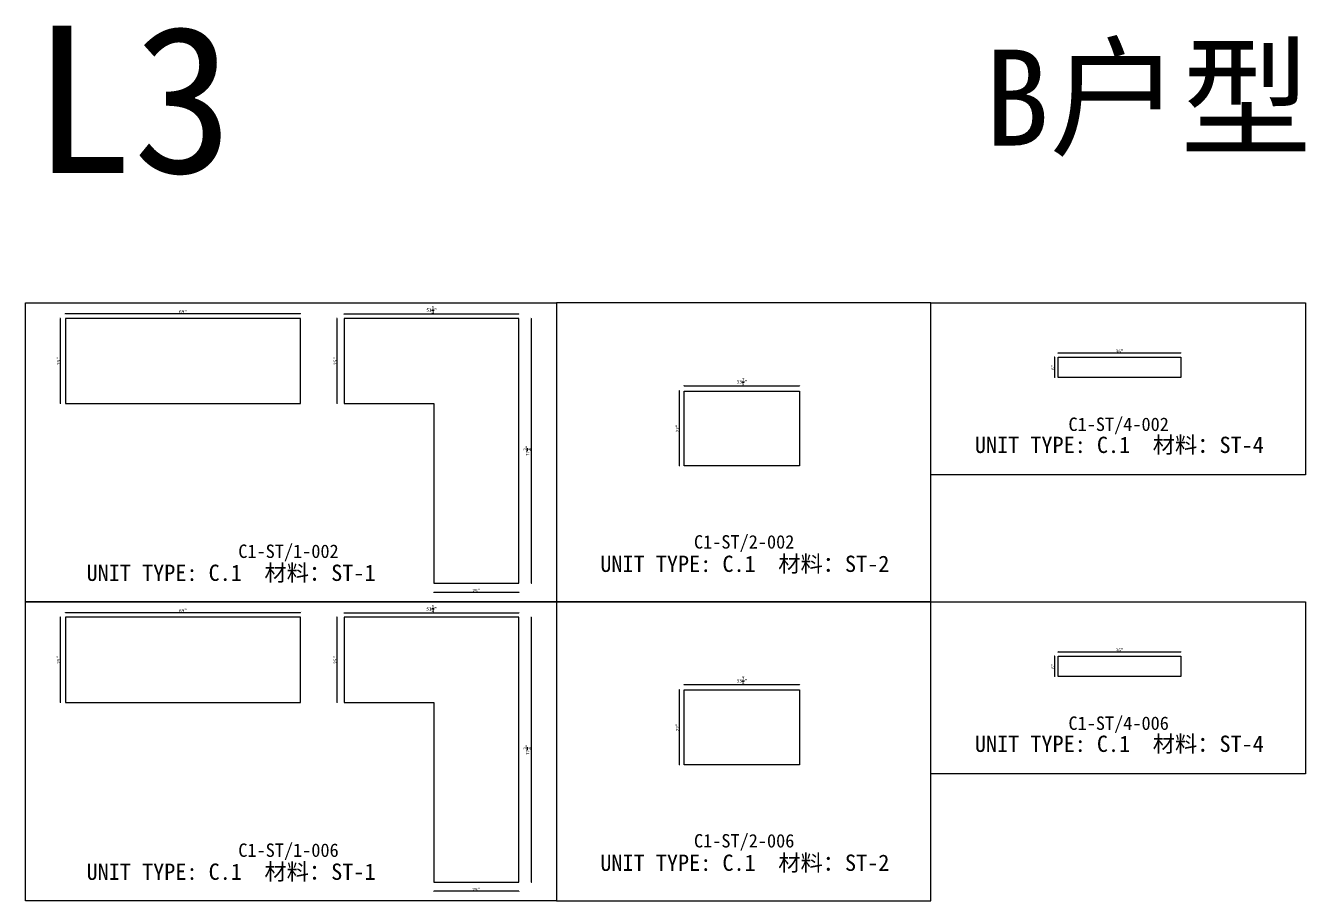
# Model space of a CAD drawing. Header units: millimetres. Extents: x -46966 to 138077, y -48408 to 2116.
# Drawn here: x 15521 to 25061, y -4379 to 2116 of the extents above; entities that cross this region are included whole.
import ezdxf
from ezdxf.enums import TextEntityAlignment as Align

# ---------------------------------------------------------------- set-up
doc = ezdxf.new("R2010")
doc.units = ezdxf.units.MM
doc.layers.add('PART_NUMBER', color=3, linetype='Continuous')
doc.styles.add('样式 1', font='')
doc.styles.get('样式 1').set_extended_font_data('NSimSun')
doc.dimstyles.new('副本 ISO-25', dxfattribs={"dimtxt": 25, "dimasz": 10, "dimexe": 1.5, "dimexo": 0.5, "dimtad": 1, "dimlfac": 0.03937, "dimlunit": 5, "dimtxsty": '样式 1', "dimblk": 'ARCHTICK', "dimcen": 2.5, "dimclrd": 256, "dimclrt": 1, "dimazin": 3, "dimtfac": 1, "dimtmove": 0, "dimatfit": 3, "dimfxlon": 1})

# ---------------------------------------------------------------- blocks, each defined once
blk = doc.blocks.new('_ArchTick')
at = {"color": 0, "linetype": 'ByBlock', "const_width": 0.15}
blk.add_lwpolyline([(-0.5, -0.5), (0.5, 0.5)], dxfattribs=at)
blk = doc.blocks.new('*D727')
at = {"color": 0, "lineweight": -2, "transparency": 16777216}
for p, q in [((15781.4, -67.7), (15778.9, -67.7)), ((15781.4, -702.7), (15778.9, -702.7))]:
    blk.add_line(p, q, dxfattribs=at)
at = {"lineweight": -2, "transparency": 16777216}
blk.add_line((15780.4, -702.7), (15780.4, -67.7), dxfattribs=at)
at = {"layer": 'Defpoints', "color": 0, "transparency": 16777216}
for p in [(15780.4, -67.7), (15817.3, -67.7), (15817.3, -702.7)]:
    blk.add_point(p, dxfattribs=at)
at = {"lineweight": -2, "transparency": 16777216, "xscale": 10, "yscale": 10, "zscale": 10}
for p, rotation in [((15780.4, -67.7), 90), ((15780.4, -702.7), 270)]:
    blk.add_blockref('_ArchTick', p, dxfattribs=dict(at, rotation=rotation))
at = {"color": 1, "transparency": 16777216, "insert": (15767.3, -385.2), "char_height": 25, "attachment_point": 5, "rotation": 90, "style": '样式 1'}
blk.add_mtext('\\A1;25"', dxfattribs=at)
blk = doc.blocks.new('*D728')
at = {"color": 0, "lineweight": -2, "transparency": 16777216}
for p, q in [((15817.3, -32.3), (15817.3, -29.8)), ((17569.9, -32.3), (17569.9, -29.8))]:
    blk.add_line(p, q, dxfattribs=at)
at = {"lineweight": -2, "transparency": 16777216}
blk.add_line((15817.3, -31.3), (17569.9, -31.3), dxfattribs=at)
at = {"layer": 'Defpoints', "color": 0, "transparency": 16777216}
for p in [(15817.3, -67.7), (17569.9, -31.3), (17569.9, -67.7)]:
    blk.add_point(p, dxfattribs=at)
at = {"lineweight": -2, "transparency": 16777216, "xscale": 10, "yscale": 10, "zscale": 10, "rotation": 180}
blk.add_blockref('_ArchTick', (15817.3, -31.3), dxfattribs=at)
at = {"lineweight": -2, "transparency": 16777216, "xscale": 10, "yscale": 10, "zscale": 10}
blk.add_blockref('_ArchTick', (17569.9, -31.3), dxfattribs=at)
at = {"color": 1, "transparency": 16777216, "insert": (16693.6, -18.2), "char_height": 25, "attachment_point": 5, "style": '样式 1'}
blk.add_mtext('\\A1;69"', dxfattribs=at)
blk = doc.blocks.new('*D729')
at = {"color": 0, "lineweight": -2, "transparency": 16777216}
for p, q in [((17896.2, -35.5), (17896.2, -33)), ((19198, -35.5), (19198, -33))]:
    blk.add_line(p, q, dxfattribs=at)
at = {"lineweight": -2, "transparency": 16777216}
blk.add_line((17896.2, -34.5), (19198, -34.5), dxfattribs=at)
at = {"layer": 'Defpoints', "color": 0, "transparency": 16777216}
for p in [(17896.2, -67.7), (19198, -34.5), (19198, -67.7)]:
    blk.add_point(p, dxfattribs=at)
at = {"lineweight": -2, "transparency": 16777216, "xscale": 10, "yscale": 10, "zscale": 10, "rotation": 180}
blk.add_blockref('_ArchTick', (17896.2, -34.5), dxfattribs=at)
at = {"lineweight": -2, "transparency": 16777216, "xscale": 10, "yscale": 10, "zscale": 10}
blk.add_blockref('_ArchTick', (19198, -34.5), dxfattribs=at)
at = {"color": 1, "transparency": 16777216, "insert": (18547.1, -5.5), "char_height": 25, "attachment_point": 5, "style": '样式 1'}
blk.add_mtext('\\A1;51{\\H1x;\\S1/4;}"', dxfattribs=at)
blk = doc.blocks.new('*D730')
at = {"color": 0, "lineweight": -2, "transparency": 16777216}
for p, q in [((17843.8, -67.7), (17841.3, -67.7)), ((17843.8, -702.7), (17841.3, -702.7))]:
    blk.add_line(p, q, dxfattribs=at)
at = {"lineweight": -2, "transparency": 16777216}
blk.add_line((17842.8, -702.7), (17842.8, -67.7), dxfattribs=at)
at = {"layer": 'Defpoints', "color": 0, "transparency": 16777216}
for p in [(17842.8, -67.7), (17896.2, -67.7), (17896.2, -702.7)]:
    blk.add_point(p, dxfattribs=at)
at = {"lineweight": -2, "transparency": 16777216, "xscale": 10, "yscale": 10, "zscale": 10}
for p, rotation in [((17842.8, -67.7), 90), ((17842.8, -702.7), 270)]:
    blk.add_blockref('_ArchTick', p, dxfattribs=dict(at, rotation=rotation))
at = {"color": 1, "transparency": 16777216, "insert": (17829.6, -385.2), "char_height": 25, "attachment_point": 5, "rotation": 90, "style": '样式 1'}
blk.add_mtext('\\A1;25"', dxfattribs=at)
blk = doc.blocks.new('*D723')
at = {"color": 0, "lineweight": -2, "transparency": 16777216}
for p, q in [((18563, -2109.9), (18563, -2112.4)), ((19198, -2109.9), (19198, -2112.4))]:
    blk.add_line(p, q, dxfattribs=at)
at = {"lineweight": -2, "transparency": 16777216}
blk.add_line((19198, -2110.9), (18563, -2110.9), dxfattribs=at)
at = {"layer": 'Defpoints', "color": 0, "transparency": 16777216}
for p in [(18563, -2042.5), (19198, -2042.5), (18563, -2110.9)]:
    blk.add_point(p, dxfattribs=at)
at = {"lineweight": -2, "transparency": 16777216, "xscale": 10, "yscale": 10, "zscale": 10, "rotation": 180}
blk.add_blockref('_ArchTick', (18563, -2110.9), dxfattribs=at)
at = {"lineweight": -2, "transparency": 16777216, "xscale": 10, "yscale": 10, "zscale": 10}
blk.add_blockref('_ArchTick', (19198, -2110.9), dxfattribs=at)
at = {"color": 1, "transparency": 16777216, "insert": (18880.5, -2097.8), "char_height": 25, "attachment_point": 5, "style": '样式 1'}
blk.add_mtext('\\A1;25"', dxfattribs=at)
blk = doc.blocks.new('*D724')
at = {"color": 0, "lineweight": -2, "transparency": 16777216}
for p, q in [((19290.2, -67.7), (19292.7, -67.7)), ((19290.2, -2042.5), (19292.7, -2042.5))]:
    blk.add_line(p, q, dxfattribs=at)
at = {"lineweight": -2, "transparency": 16777216}
blk.add_line((19291.2, -2042.5), (19291.2, -67.7), dxfattribs=at)
at = {"layer": 'Defpoints', "color": 0, "transparency": 16777216}
for p in [(19198, -67.7), (19291.2, -67.7), (19198, -2042.5)]:
    blk.add_point(p, dxfattribs=at)
at = {"lineweight": -2, "transparency": 16777216, "xscale": 10, "yscale": 10, "zscale": 10}
for p, rotation in [((19291.2, -67.7), 90), ((19291.2, -2042.5), 270)]:
    blk.add_blockref('_ArchTick', p, dxfattribs=dict(at, rotation=rotation))
at = {"color": 1, "transparency": 16777216, "insert": (19262.1, -1055.1), "char_height": 25, "attachment_point": 5, "rotation": 90, "style": '样式 1'}
blk.add_mtext('\\A1;77{\\H1x;\\S3/4;}"', dxfattribs=at)
blk = doc.blocks.new('*D725')
at = {"color": 0, "lineweight": -2, "transparency": 16777216}
for p, q in [((20429.9, -570.8), (20429.9, -568.3)), ((21290.3, -570.8), (21290.3, -568.3))]:
    blk.add_line(p, q, dxfattribs=at)
at = {"lineweight": -2, "transparency": 16777216}
blk.add_line((20429.9, -569.8), (21290.3, -569.8), dxfattribs=at)
at = {"layer": 'Defpoints', "color": 0, "transparency": 16777216}
for p in [(21290.3, -569.8), (20429.9, -609.2), (21290.3, -609.2)]:
    blk.add_point(p, dxfattribs=at)
at = {"lineweight": -2, "transparency": 16777216, "xscale": 10, "yscale": 10, "zscale": 10, "rotation": 180}
blk.add_blockref('_ArchTick', (20429.9, -569.8), dxfattribs=at)
at = {"lineweight": -2, "transparency": 16777216, "xscale": 10, "yscale": 10, "zscale": 10}
blk.add_blockref('_ArchTick', (21290.3, -569.8), dxfattribs=at)
at = {"color": 1, "transparency": 16777216, "insert": (20860.1, -540.7), "char_height": 25, "attachment_point": 5, "style": '样式 1'}
blk.add_mtext('\\A1;33{\\H1x;\\S7/8;}"', dxfattribs=at)
blk = doc.blocks.new('*D726')
at = {"color": 0, "lineweight": -2, "transparency": 16777216}
for p, q in [((20394.2, -609.2), (20391.7, -609.2)), ((20394.2, -1168), (20391.7, -1168))]:
    blk.add_line(p, q, dxfattribs=at)
at = {"lineweight": -2, "transparency": 16777216}
blk.add_line((20393.2, -609.2), (20393.2, -1168), dxfattribs=at)
at = {"layer": 'Defpoints', "color": 0, "transparency": 16777216}
for p in [(20429.9, -609.2), (20393.2, -1168), (20429.9, -1168)]:
    blk.add_point(p, dxfattribs=at)
at = {"lineweight": -2, "transparency": 16777216, "xscale": 10, "yscale": 10, "zscale": 10}
for p, rotation in [((20393.2, -609.2), 90), ((20393.2, -1168), 270)]:
    blk.add_blockref('_ArchTick', p, dxfattribs=dict(at, rotation=rotation))
at = {"color": 1, "transparency": 16777216, "insert": (20380.1, -888.6), "char_height": 25, "attachment_point": 5, "rotation": 90, "style": '样式 1'}
blk.add_mtext('\\A1;22"', dxfattribs=at)
blk = doc.blocks.new('*D731')
at = {"color": 0, "lineweight": -2, "transparency": 16777216}
for p, q in [((23218.6, -326.6), (23218.6, -324.1)), ((24133, -326.6), (24133, -324.1))]:
    blk.add_line(p, q, dxfattribs=at)
at = {"lineweight": -2, "transparency": 16777216}
blk.add_line((23218.6, -325.6), (24133, -325.6), dxfattribs=at)
at = {"layer": 'Defpoints', "color": 0, "transparency": 16777216}
for p in [(23218.6, -356.5), (24133, -325.6), (24133, -356.5)]:
    blk.add_point(p, dxfattribs=at)
at = {"lineweight": -2, "transparency": 16777216, "xscale": 10, "yscale": 10, "zscale": 10, "rotation": 180}
blk.add_blockref('_ArchTick', (23218.6, -325.6), dxfattribs=at)
at = {"lineweight": -2, "transparency": 16777216, "xscale": 10, "yscale": 10, "zscale": 10}
blk.add_blockref('_ArchTick', (24133, -325.6), dxfattribs=at)
at = {"color": 1, "transparency": 16777216, "insert": (23675.8, -312.5), "char_height": 25, "attachment_point": 5, "style": '样式 1'}
blk.add_mtext('\\A1;36"', dxfattribs=at)
blk = doc.blocks.new('*D732')
at = {"color": 0, "lineweight": -2, "transparency": 16777216}
for p, q in [((23193.8, -356.5), (23191.3, -356.5)), ((23193.8, -508.9), (23191.3, -508.9))]:
    blk.add_line(p, q, dxfattribs=at)
at = {"lineweight": -2, "transparency": 16777216}
blk.add_line((23192.8, -508.9), (23192.8, -356.5), dxfattribs=at)
at = {"layer": 'Defpoints', "color": 0, "transparency": 16777216}
for p in [(23192.8, -356.5), (23218.6, -356.5), (23218.6, -508.9)]:
    blk.add_point(p, dxfattribs=at)
at = {"lineweight": -2, "transparency": 16777216, "xscale": 10, "yscale": 10, "zscale": 10}
for p, rotation in [((23192.8, -356.5), 90), ((23192.8, -508.9), 270)]:
    blk.add_blockref('_ArchTick', p, dxfattribs=dict(at, rotation=rotation))
at = {"color": 1, "transparency": 16777216, "insert": (23179.7, -432.7), "char_height": 25, "attachment_point": 5, "rotation": 90, "style": '样式 1'}
blk.add_mtext('\\A1;6"', dxfattribs=at)
blk = doc.blocks.new('*D733')
at = {"color": 0, "lineweight": -2, "transparency": 16777216}
for p, q in [((15781.4, -2297.2), (15778.9, -2297.2)), ((15781.4, -2932.2), (15778.9, -2932.2))]:
    blk.add_line(p, q, dxfattribs=at)
at = {"lineweight": -2, "transparency": 16777216}
blk.add_line((15780.4, -2932.2), (15780.4, -2297.2), dxfattribs=at)
at = {"layer": 'Defpoints', "color": 0, "transparency": 16777216}
for p in [(15780.4, -2297.2), (15817.3, -2297.2), (15817.3, -2932.2)]:
    blk.add_point(p, dxfattribs=at)
at = {"lineweight": -2, "transparency": 16777216, "xscale": 10, "yscale": 10, "zscale": 10}
for p, rotation in [((15780.4, -2297.2), 90), ((15780.4, -2932.2), 270)]:
    blk.add_blockref('_ArchTick', p, dxfattribs=dict(at, rotation=rotation))
at = {"color": 1, "transparency": 16777216, "insert": (15767.3, -2614.7), "char_height": 25, "attachment_point": 5, "rotation": 90, "style": '样式 1'}
blk.add_mtext('\\A1;25"', dxfattribs=at)
blk = doc.blocks.new('*D734')
at = {"color": 0, "lineweight": -2, "transparency": 16777216}
for p, q in [((15817.3, -2261.9), (15817.3, -2259.4)), ((17569.9, -2261.9), (17569.9, -2259.4))]:
    blk.add_line(p, q, dxfattribs=at)
at = {"lineweight": -2, "transparency": 16777216}
blk.add_line((15817.3, -2260.9), (17569.9, -2260.9), dxfattribs=at)
at = {"layer": 'Defpoints', "color": 0, "transparency": 16777216}
for p in [(17569.9, -2260.9), (15817.3, -2297.2), (17569.9, -2297.2)]:
    blk.add_point(p, dxfattribs=at)
at = {"lineweight": -2, "transparency": 16777216, "xscale": 10, "yscale": 10, "zscale": 10, "rotation": 180}
blk.add_blockref('_ArchTick', (15817.3, -2260.9), dxfattribs=at)
at = {"lineweight": -2, "transparency": 16777216, "xscale": 10, "yscale": 10, "zscale": 10}
blk.add_blockref('_ArchTick', (17569.9, -2260.9), dxfattribs=at)
at = {"color": 1, "transparency": 16777216, "insert": (16693.6, -2247.8), "char_height": 25, "attachment_point": 5, "style": '样式 1'}
blk.add_mtext('\\A1;69"', dxfattribs=at)
blk = doc.blocks.new('*D735')
at = {"color": 0, "lineweight": -2, "transparency": 16777216}
for p, q in [((17896.2, -2265.1), (17896.2, -2262.6)), ((19198, -2265.1), (19198, -2262.6))]:
    blk.add_line(p, q, dxfattribs=at)
at = {"lineweight": -2, "transparency": 16777216}
blk.add_line((17896.2, -2264.1), (19198, -2264.1), dxfattribs=at)
at = {"layer": 'Defpoints', "color": 0, "transparency": 16777216}
for p in [(19198, -2264.1), (17896.2, -2297.2), (19198, -2297.2)]:
    blk.add_point(p, dxfattribs=at)
at = {"lineweight": -2, "transparency": 16777216, "xscale": 10, "yscale": 10, "zscale": 10, "rotation": 180}
blk.add_blockref('_ArchTick', (17896.2, -2264.1), dxfattribs=at)
at = {"lineweight": -2, "transparency": 16777216, "xscale": 10, "yscale": 10, "zscale": 10}
blk.add_blockref('_ArchTick', (19198, -2264.1), dxfattribs=at)
at = {"color": 1, "transparency": 16777216, "insert": (18547.1, -2235.1), "char_height": 25, "attachment_point": 5, "style": '样式 1'}
blk.add_mtext('\\A1;51{\\H1x;\\S1/4;}"', dxfattribs=at)
blk = doc.blocks.new('*D736')
at = {"color": 0, "lineweight": -2, "transparency": 16777216}
for p, q in [((17843.8, -2297.2), (17841.3, -2297.2)), ((17843.8, -2932.2), (17841.3, -2932.2))]:
    blk.add_line(p, q, dxfattribs=at)
at = {"lineweight": -2, "transparency": 16777216}
blk.add_line((17842.8, -2932.2), (17842.8, -2297.2), dxfattribs=at)
at = {"layer": 'Defpoints', "color": 0, "transparency": 16777216}
for p in [(17842.8, -2297.2), (17896.2, -2297.2), (17896.2, -2932.2)]:
    blk.add_point(p, dxfattribs=at)
at = {"lineweight": -2, "transparency": 16777216, "xscale": 10, "yscale": 10, "zscale": 10}
for p, rotation in [((17842.8, -2297.2), 90), ((17842.8, -2932.2), 270)]:
    blk.add_blockref('_ArchTick', p, dxfattribs=dict(at, rotation=rotation))
at = {"color": 1, "transparency": 16777216, "insert": (17829.6, -2614.7), "char_height": 25, "attachment_point": 5, "rotation": 90, "style": '样式 1'}
blk.add_mtext('\\A1;25"', dxfattribs=at)
blk = doc.blocks.new('*D737')
at = {"color": 0, "lineweight": -2, "transparency": 16777216}
for p, q in [((18563, -4339.5), (18563, -4342)), ((19198, -4339.5), (19198, -4342))]:
    blk.add_line(p, q, dxfattribs=at)
at = {"lineweight": -2, "transparency": 16777216}
blk.add_line((19198, -4340.5), (18563, -4340.5), dxfattribs=at)
at = {"layer": 'Defpoints', "color": 0, "transparency": 16777216}
for p in [(18563, -4272.1), (19198, -4272.1), (18563, -4340.5)]:
    blk.add_point(p, dxfattribs=at)
at = {"lineweight": -2, "transparency": 16777216, "xscale": 10, "yscale": 10, "zscale": 10, "rotation": 180}
blk.add_blockref('_ArchTick', (18563, -4340.5), dxfattribs=at)
at = {"lineweight": -2, "transparency": 16777216, "xscale": 10, "yscale": 10, "zscale": 10}
blk.add_blockref('_ArchTick', (19198, -4340.5), dxfattribs=at)
at = {"color": 1, "transparency": 16777216, "insert": (18880.5, -4327.4), "char_height": 25, "attachment_point": 5, "style": '样式 1'}
blk.add_mtext('\\A1;25"', dxfattribs=at)
blk = doc.blocks.new('*D738')
at = {"color": 0, "lineweight": -2, "transparency": 16777216}
for p, q in [((19290.2, -2297.2), (19292.7, -2297.2)), ((19290.2, -4272.1), (19292.7, -4272.1))]:
    blk.add_line(p, q, dxfattribs=at)
at = {"lineweight": -2, "transparency": 16777216}
blk.add_line((19291.2, -4272.1), (19291.2, -2297.2), dxfattribs=at)
at = {"layer": 'Defpoints', "color": 0, "transparency": 16777216}
for p in [(19198, -2297.2), (19291.2, -2297.2), (19198, -4272.1)]:
    blk.add_point(p, dxfattribs=at)
at = {"lineweight": -2, "transparency": 16777216, "xscale": 10, "yscale": 10, "zscale": 10}
for p, rotation in [((19291.2, -2297.2), 90), ((19291.2, -4272.1), 270)]:
    blk.add_blockref('_ArchTick', p, dxfattribs=dict(at, rotation=rotation))
at = {"color": 1, "transparency": 16777216, "insert": (19262.1, -3284.7), "char_height": 25, "attachment_point": 5, "rotation": 90, "style": '样式 1'}
blk.add_mtext('\\A1;77{\\H1x;\\S3/4;}"', dxfattribs=at)
blk = doc.blocks.new('*D739')
at = {"color": 0, "lineweight": -2, "transparency": 16777216}
for p, q in [((20429.9, -2800.4), (20429.9, -2797.9)), ((21290.3, -2800.4), (21290.3, -2797.9))]:
    blk.add_line(p, q, dxfattribs=at)
at = {"lineweight": -2, "transparency": 16777216}
blk.add_line((20429.9, -2799.4), (21290.3, -2799.4), dxfattribs=at)
at = {"layer": 'Defpoints', "color": 0, "transparency": 16777216}
for p in [(20429.9, -2838.8), (21290.3, -2799.4), (21290.3, -2838.8)]:
    blk.add_point(p, dxfattribs=at)
at = {"lineweight": -2, "transparency": 16777216, "xscale": 10, "yscale": 10, "zscale": 10, "rotation": 180}
blk.add_blockref('_ArchTick', (20429.9, -2799.4), dxfattribs=at)
at = {"lineweight": -2, "transparency": 16777216, "xscale": 10, "yscale": 10, "zscale": 10}
blk.add_blockref('_ArchTick', (21290.3, -2799.4), dxfattribs=at)
at = {"color": 1, "transparency": 16777216, "insert": (20860.1, -2770.3), "char_height": 25, "attachment_point": 5, "style": '样式 1'}
blk.add_mtext('\\A1;33{\\H1x;\\S7/8;}"', dxfattribs=at)
blk = doc.blocks.new('*D740')
at = {"color": 0, "lineweight": -2, "transparency": 16777216}
for p, q in [((20394.2, -2838.8), (20391.7, -2838.8)), ((20394.2, -3397.6), (20391.7, -3397.6))]:
    blk.add_line(p, q, dxfattribs=at)
at = {"lineweight": -2, "transparency": 16777216}
blk.add_line((20393.2, -2838.8), (20393.2, -3397.6), dxfattribs=at)
at = {"layer": 'Defpoints', "color": 0, "transparency": 16777216}
for p in [(20429.9, -2838.8), (20393.2, -3397.6), (20429.9, -3397.6)]:
    blk.add_point(p, dxfattribs=at)
at = {"lineweight": -2, "transparency": 16777216, "xscale": 10, "yscale": 10, "zscale": 10}
for p, rotation in [((20393.2, -2838.8), 90), ((20393.2, -3397.6), 270)]:
    blk.add_blockref('_ArchTick', p, dxfattribs=dict(at, rotation=rotation))
at = {"color": 1, "transparency": 16777216, "insert": (20380.1, -3118.2), "char_height": 25, "attachment_point": 5, "rotation": 90, "style": '样式 1'}
blk.add_mtext('\\A1;22"', dxfattribs=at)
blk = doc.blocks.new('*D741')
at = {"color": 0, "lineweight": -2, "transparency": 16777216}
for p, q in [((23218.6, -2556.2), (23218.6, -2553.7)), ((24133, -2556.2), (24133, -2553.7))]:
    blk.add_line(p, q, dxfattribs=at)
at = {"lineweight": -2, "transparency": 16777216}
blk.add_line((23218.6, -2555.2), (24133, -2555.2), dxfattribs=at)
at = {"layer": 'Defpoints', "color": 0, "transparency": 16777216}
for p in [(24133, -2555.2), (23218.6, -2586), (24133, -2586)]:
    blk.add_point(p, dxfattribs=at)
at = {"lineweight": -2, "transparency": 16777216, "xscale": 10, "yscale": 10, "zscale": 10, "rotation": 180}
blk.add_blockref('_ArchTick', (23218.6, -2555.2), dxfattribs=at)
at = {"lineweight": -2, "transparency": 16777216, "xscale": 10, "yscale": 10, "zscale": 10}
blk.add_blockref('_ArchTick', (24133, -2555.2), dxfattribs=at)
at = {"color": 1, "transparency": 16777216, "insert": (23675.8, -2542.1), "char_height": 25, "attachment_point": 5, "style": '样式 1'}
blk.add_mtext('\\A1;36"', dxfattribs=at)
blk = doc.blocks.new('*D742')
at = {"color": 0, "lineweight": -2, "transparency": 16777216}
for p, q in [((23193.8, -2586), (23191.3, -2586)), ((23193.8, -2738.4), (23191.3, -2738.4))]:
    blk.add_line(p, q, dxfattribs=at)
at = {"lineweight": -2, "transparency": 16777216}
blk.add_line((23192.8, -2738.4), (23192.8, -2586), dxfattribs=at)
at = {"layer": 'Defpoints', "color": 0, "transparency": 16777216}
for p in [(23192.8, -2586), (23218.6, -2586), (23218.6, -2738.4)]:
    blk.add_point(p, dxfattribs=at)
at = {"lineweight": -2, "transparency": 16777216, "xscale": 10, "yscale": 10, "zscale": 10}
for p, rotation in [((23192.8, -2586), 90), ((23192.8, -2738.4), 270)]:
    blk.add_blockref('_ArchTick', p, dxfattribs=dict(at, rotation=rotation))
at = {"color": 1, "transparency": 16777216, "insert": (23179.7, -2662.2), "char_height": 25, "attachment_point": 5, "rotation": 90, "style": '样式 1'}
blk.add_mtext('\\A1;6"', dxfattribs=at)

msp = doc.modelspace()

# ---------------------------------------------------------------- linework, layer by layer
at = {"color": 1}
for points in [[(15520.571, 47.257), (19477.452, 47.257), (19477.452, -2182.31), (15520.571, -2182.31)], [(19477.452, -2182.31), (22269.327, -2182.31), (22269.327, 47.257), (19477.452, 47.257)], [(22269.327, 47.257), (25061.201, 47.257), (25061.201, -1235.14), (22269.327, -1235.14)], [(15520.571, -2182.31), (19477.452, -2182.31), (19477.452, -4411.877), (15520.571, -4411.877)], [(19477.452, -4411.877), (22269.327, -4411.877), (22269.327, -2182.31), (19477.452, -2182.31)], [(22269.327, -2182.31), (25061.201, -2182.31), (25061.201, -3464.708), (22269.327, -3464.708)]]:
    msp.add_lwpolyline(points, close=True, dxfattribs=at)
for points in [[(15817.322, -702.669), (17569.922, -702.669), (17569.922, -67.669), (15817.322, -67.669)], [(19197.967, -67.669), (17896.217, -67.669), (17896.217, -702.669), (18562.967, -702.669), (18562.967, -2042.519), (19197.967, -2042.519)], [(23218.646, -356.479), (24133.046, -356.479), (24133.046, -508.879), (23218.646, -508.879)], [(20429.851, -609.211), (21290.276, -609.211), (21290.276, -1168.011), (20429.851, -1168.011)], [(15817.322, -2932.236), (17569.922, -2932.236), (17569.922, -2297.236), (15817.322, -2297.236)], [(19197.967, -2297.236), (17896.217, -2297.236), (17896.217, -2932.236), (18562.967, -2932.236), (18562.967, -4272.086), (19197.967, -4272.086)], [(23218.646, -2586.046), (24133.046, -2586.046), (24133.046, -2738.446), (23218.646, -2738.446)], [(20429.851, -2838.778), (21290.276, -2838.778), (21290.276, -3397.578), (20429.851, -3397.578)]]:
    msp.add_lwpolyline(points, close=True)

# ---------------------------------------------------------------- texts
at = {"style": '样式 1'}
for s, height, p in [('L3', 1098.6712, (15574.063, 1017.654)), ('B户型', 716.2262, (22666.089, 1221.173)), ('UNIT TYPE: C.1', 121.5865, (22596.955, -1071.636)), ('材料：ST-4', 121.5865, (23923.236, -1071.636)), ('UNIT TYPE: C.1', 121.5865, (15974.994, -2025.768)), ('材料：ST-1', 121.5865, (17301.275, -2025.768)), ('UNIT TYPE: C.1', 121.5865, (19805.08, -1958.815)), ('材料：ST-2', 121.5865, (21131.361, -1958.815)), ('UNIT TYPE: C.1', 121.5865, (22596.955, -3301.203)), ('材料：ST-4', 121.5865, (23923.236, -3301.203)), ('UNIT TYPE: C.1', 121.5865, (19805.08, -4188.382)), ('材料：ST-2', 121.5865, (21131.361, -4188.382)), ('UNIT TYPE: C.1', 121.5865, (15974.994, -4255.335)), ('材料：ST-1', 121.5865, (17301.275, -4255.335))]:
    msp.add_text(s, height=height, dxfattribs=at).set_placement(p)
at = {"layer": 'PART_NUMBER', "color": 3, "style": '样式 1'}
for s, p in [('C1-ST/4-002', (23669.19, -857.31)), ('C1-ST/2-002', (20877.316, -1734.479)), ('C1-ST/1-002', (17480.434, -1804.479)), ('C1-ST/4-006', (23669.19, -3086.877)), ('C1-ST/2-006', (20877.316, -3964.046)), ('C1-ST/1-006', (17480.434, -4034.046))]:
    msp.add_text(s, height=100, dxfattribs=at).set_placement(p, align=Align.MIDDLE_CENTER)

# ---------------------------------------------------------------- dimensions: what is measured, and where the dimension line sits
for base, p1, p2, picture, middle in [((19197.967, -34.536), (17896.217, -67.669), (19197.967, -67.669), '*D729', (18547.092, -5.513)), ((17569.922, -31.339), (15817.322, -67.669), (17569.922, -67.669), '*D728', (16693.622, -18.214)), ((24133.046, -325.643), (23218.646, -356.479), (24133.046, -356.479), '*D731', (23675.846, -312.518)), ((21290.276, -569.784), (20429.851, -609.211), (21290.276, -609.211), '*D725', (20860.064, -540.691)), ((18562.967, -2110.935), (19197.967, -2042.519), (18562.967, -2042.519), '*D723', (18880.467, -2097.81)), ((17569.922, -2260.906), (15817.322, -2297.236), (17569.922, -2297.236), '*D734', (16693.622, -2247.781)), ((19197.967, -2264.104), (17896.217, -2297.236), (19197.967, -2297.236), '*D735', (18547.092, -2235.08)), ((24133.046, -2555.211), (23218.646, -2586.046), (24133.046, -2586.046), '*D741', (23675.846, -2542.086)), ((21290.276, -2799.351), (20429.851, -2838.778), (21290.276, -2838.778), '*D739', (20860.064, -2770.258)), ((18562.967, -4340.502), (19197.967, -4272.086), (18562.967, -4272.086), '*D737', (18880.467, -4327.377))]:
    dim = msp.add_linear_dim(base=base, p1=p1, p2=p2, dimstyle='副本 ISO-25')
    dim.commit()
    dim.dimension.update_dxf_attribs({"geometry": picture, "text_midpoint": middle})
for base, p1, p2, picture, middle in [((15780.383, -67.669), (15817.322, -702.669), (15817.322, -67.669), '*D727', (15767.258, -385.169)), ((17842.772, -67.669), (17896.217, -702.669), (17896.217, -67.669), '*D730', (17829.647, -385.169)), ((19291.19, -67.669), (19197.967, -2042.519), (19197.967, -67.669), '*D724', (19262.096, -1055.094)), ((23192.811, -356.479), (23218.646, -508.879), (23218.646, -356.479), '*D732', (23179.686, -432.679)), ((20393.205, -1168.011), (20429.851, -609.211), (20429.851, -1168.011), '*D726', (20380.08, -888.611)), ((15780.383, -2297.236), (15817.322, -2932.236), (15817.322, -2297.236), '*D733', (15767.258, -2614.736)), ((17842.772, -2297.236), (17896.217, -2932.236), (17896.217, -2297.236), '*D736', (17829.647, -2614.736)), ((19291.19, -2297.236), (19197.967, -4272.086), (19197.967, -2297.236), '*D738', (19262.096, -3284.661)), ((23192.811, -2586.046), (23218.646, -2738.446), (23218.646, -2586.046), '*D742', (23179.686, -2662.246)), ((20393.205, -3397.578), (20429.851, -2838.778), (20429.851, -3397.578), '*D740', (20380.08, -3118.178))]:
    dim = msp.add_linear_dim(base=base, p1=p1, p2=p2, angle=90, dimstyle='副本 ISO-25')
    dim.commit()
    dim.dimension.update_dxf_attribs({"geometry": picture, "text_midpoint": middle})

doc.saveas('drawing.dxf')
